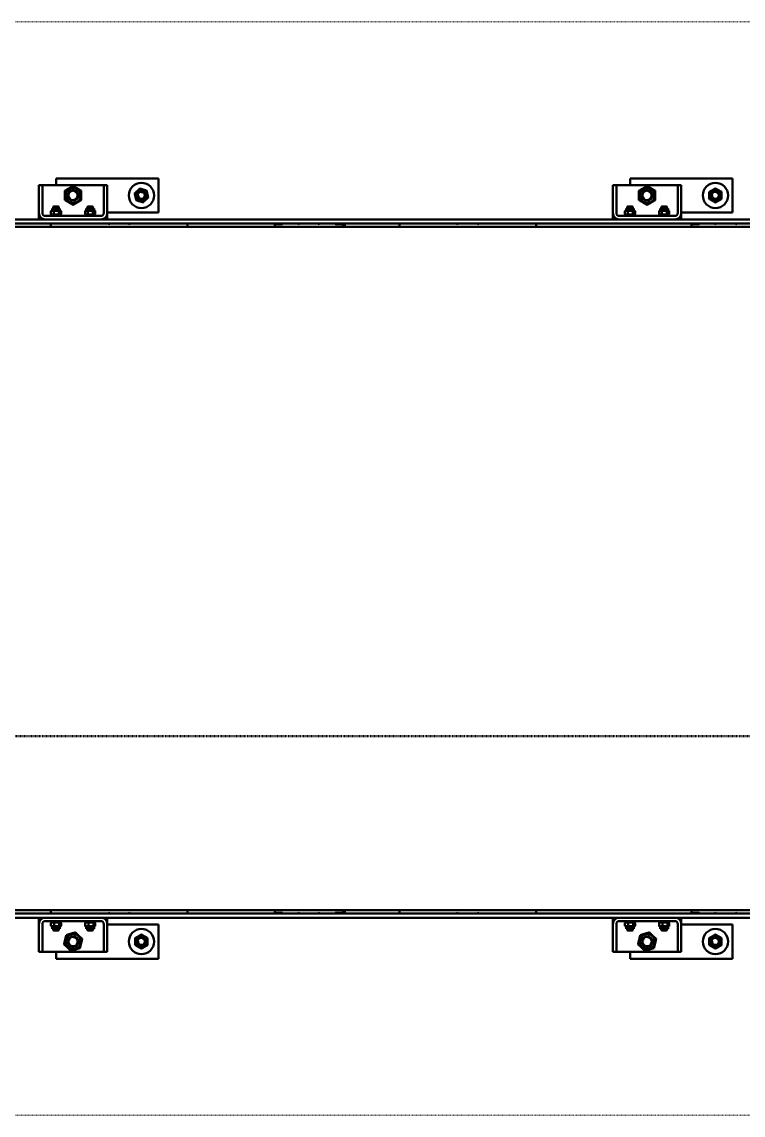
# Model space of a CAD drawing. Header units: centimetres. Extents: x -678439 to 55805, y -426864 to 17948.
# Drawn here: x 46750.2 to 46855.7, y 16632.1 to 16792.1 of the extents above; entities that cross this region are included whole.
import ezdxf

# ---------------------------------------------------------------- set-up
doc = ezdxf.new("R2010")
doc.units = ezdxf.units.CM
doc.header["$LTSCALE"] = 0.01
doc.header["$MEASUREMENT"] = 0
doc.linetypes.add('AM_ISO09W050', pattern=[22.5, 12, -1.5, 3, -1.5, 3, -1.5])
doc.linetypes.add('IKEA Long Dashed', pattern=[2.5, 2, -0.5])
doc.layers.get('0').update_dxf_attribs({"lineweight": 0})
doc.layers.add('SSN_PBC-AM_0', color=5, linetype='Continuous', lineweight=50)
doc.layers.add('SSN_PBC-AM_11', color=9, linetype='AM_ISO09W050', lineweight=18)

# ---------------------------------------------------------------- blocks, each defined once
blk = doc.blocks.new('PBC_3190_20-017-10022_D')
at = {"layer": 'SSN_PBC-AM_0'}
for p, q in [((290, 538.5), (290, 561)), ((295, 561), (290, 561)), ((295, 561), (295, 538.5)), ((295, 561), (385, 561)), ((315, 561), (315, 571)), ((315, 571), (465, 571)), ((390, 561), (385, 561)), ((385, 538.5), (385, 561)), ((390, 561), (390, 538.5)), ((465, 571), (465, 521)), ((1130, 538.5), (1130, 561)), ((1135, 561), (1130, 561)), ((1135, 561), (1135, 538.5)), ((1135, 561), (1225, 561)), ((1155, 561), (1155, 571)), ((1155, 571), (1305, 571)), ((1230, 561), (1225, 561)), ((1225, 538.5), (1225, 561)), ((1230, 561), (1230, 538.5)), ((1305, 571), (1305, 521)), ((290, 538.5), (290, 520.3)), ((295, 538.5), (295, 520.3)), ((311.8, 530), (311, 529.2)), ((319, 529.2), (311, 529.2)), ((311, 527.1), (311, 529.2)), ((311.7, 530), (311.7, 527.1)), ((311.8, 530), (318.2, 530)), ((318.2, 530), (319, 529.2)), ((318.3, 527.1), (318.3, 530)), ((319, 527.1), (319, 529.2)), ((361.8, 530), (361, 529.2)), ((369, 529.2), (361, 529.2)), ((361, 527.1), (361, 529.2)), ((361.7, 530), (361.7, 527.1)), ((361.8, 530), (368.2, 530)), ((368.2, 530), (369, 529.2)), ((368.3, 527.1), (368.3, 530)), ((369, 527.1), (369, 529.2)), ((385, 538.5), (385, 520.3)), ((390, 520.3), (390, 538.5)), ((1130, 538.5), (1130, 520.3)), ((1135, 538.5), (1135, 520.3)), ((1151.8, 530), (1151, 529.2)), ((1159, 529.2), (1151, 529.2)), ((1151, 527.1), (1151, 529.2)), ((1151.7, 530), (1151.7, 527.1)), ((1151.8, 530), (1158.2, 530)), ((1158.2, 530), (1159, 529.2)), ((1158.3, 527.1), (1158.3, 530)), ((1159, 527.1), (1159, 529.2)), ((1201.8, 530), (1201, 529.2)), ((1209, 529.2), (1201, 529.2)), ((1201, 527.1), (1201, 529.2)), ((1201.7, 530), (1201.7, 527.1)), ((1201.8, 530), (1208.2, 530)), ((1208.2, 530), (1209, 529.2)), ((1208.3, 527.1), (1208.3, 530)), ((1209, 527.1), (1209, 529.2)), ((1225, 538.5), (1225, 520.3)), ((1230, 520.3), (1230, 538.5)), ((290, 511), (290, 520.3)), ((380.7, 516), (299.3, 516)), ((323, 517.6), (307, 517.6)), ((307, 517.6), (307, 516)), ((307.5, 518.6), (307.5, 523.1)), ((309.2, 524), (307.7, 523.2)), ((309.2, 517.6), (307.7, 518.5)), ((309.2, 527.1), (320.8, 527.1)), ((309.2, 524), (309.2, 527.1)), ((309.2, 524), (320.8, 524)), ((311.6, 518.6), (311.6, 523.1)), ((319.1, 518.6), (319.1, 523.1)), ((320.8, 524), (320.8, 527.1)), ((320.8, 524), (322.3, 523.2)), ((320.8, 517.6), (322.3, 518.5)), ((322.5, 518.6), (322.5, 523.1)), ((323, 517.6), (323, 516)), ((373, 517.6), (357, 517.6)), ((357, 517.6), (357, 516)), ((357.5, 518.6), (357.5, 523.1)), ((359.2, 524), (357.7, 523.2)), ((359.2, 517.6), (357.7, 518.5)), ((359.2, 527.1), (370.8, 527.1)), ((359.2, 524), (359.2, 527.1)), ((359.2, 524), (370.8, 524)), ((361.6, 518.6), (361.6, 523.1)), ((369.1, 518.6), (369.1, 523.1)), ((370.8, 524), (370.8, 527.1)), ((370.8, 524), (372.3, 523.2)), ((370.8, 517.6), (372.3, 518.5)), ((372.5, 518.6), (372.5, 523.1)), ((373, 517.6), (373, 516)), ((465, 521), (390, 521)), ((390, 520.3), (390, 511)), ((1130, 511), (1130, 520.3)), ((1220.7, 516), (1139.3, 516)), ((1163, 517.6), (1147, 517.6)), ((1147, 517.6), (1147, 516)), ((1147.5, 518.6), (1147.5, 523.1)), ((1149.2, 524), (1147.7, 523.2)), ((1149.2, 517.6), (1147.7, 518.5)), ((1149.2, 527.1), (1160.8, 527.1)), ((1149.2, 524), (1149.2, 527.1)), ((1149.2, 524), (1160.8, 524)), ((1151.6, 518.6), (1151.6, 523.1)), ((1159.1, 518.6), (1159.1, 523.1)), ((1160.8, 524), (1160.8, 527.1)), ((1160.8, 524), (1162.3, 523.2)), ((1160.8, 517.6), (1162.3, 518.5)), ((1162.5, 518.6), (1162.5, 523.1)), ((1163, 517.6), (1163, 516)), ((1213, 517.6), (1197, 517.6)), ((1197, 517.6), (1197, 516)), ((1197.5, 518.6), (1197.5, 523.1)), ((1199.2, 524), (1197.7, 523.2)), ((1199.2, 517.6), (1197.7, 518.5)), ((1199.2, 527.1), (1210.8, 527.1)), ((1199.2, 524), (1199.2, 527.1)), ((1199.2, 524), (1210.8, 524)), ((1201.6, 518.6), (1201.6, 523.1)), ((1209.1, 518.6), (1209.1, 523.1)), ((1210.8, 524), (1210.8, 527.1)), ((1210.8, 524), (1212.3, 523.2)), ((1210.8, 517.6), (1212.3, 518.5)), ((1212.5, 518.6), (1212.5, 523.1)), ((1213, 517.6), (1213, 516)), ((1305, 521), (1230, 521)), ((1230, 520.3), (1230, 511)), ((38, 511), (1397, 511)), ((38, 505), (1397, 505)), ((3122, 500), (78, 500)), ((307.5, 500), (307.5, 505)), ((507.5, 505), (507.5, 500)), ((635, 504.5), (635, 505)), ((635, 504), (635, 504.5)), ((635, 504), (644.3, 504)), ((635, 500), (635, 504)), ((640, 504.5), (640, 505)), ((640, 504), (640, 504.5)), ((646, 504), (644.3, 504)), ((646.5, 505), (646.5, 504.5)), ((723.5, 504.5), (723.5, 505)), ((725.7, 504), (724, 504)), ((725.7, 504), (735, 504)), ((730, 505), (730, 504.5)), ((730, 504.5), (730, 504)), ((735, 505), (735, 504.5)), ((735, 504.5), (735, 504)), ((735, 504), (735, 500)), ((737.5, 505), (737.5, 500)), ((817.5, 500), (817.5, 505)), ((1017.5, 505), (1017.5, 500)), ((1245, 504.5), (1245, 505)), ((1245, 504), (1245, 504.5)), ((1245, 504), (1254.3, 504)), ((1245, 500), (1245, 504)), ((1250, 504.5), (1250, 505)), ((1250, 504), (1250, 504.5)), ((1256, 504), (1254.3, 504)), ((1256.5, 505), (1256.5, 504.5)), ((1397, -505), (38, -505)), ((38, -511), (1397, -511)), ((78, -500), (3122, -500)), ((290, -520.3), (290, -511)), ((307.5, -505), (307.5, -500)), ((390, -511), (390, -520.3)), ((507.5, -500), (507.5, -505)), ((635, -504), (635, -500)), ((635, -504.5), (635, -504)), ((644.3, -504), (635, -504)), ((635, -505), (635, -504.5)), ((640, -504.5), (640, -504)), ((640, -505), (640, -504.5)), ((644.3, -504), (646, -504)), ((646.5, -504.5), (646.5, -505)), ((723.5, -505), (723.5, -504.5)), ((724, -504), (725.7, -504)), ((735, -504), (725.7, -504)), ((730, -504), (730, -504.5)), ((730, -504.5), (730, -505)), ((735, -500), (735, -504)), ((735, -504), (735, -504.5)), ((735, -504.5), (735, -505)), ((737.5, -500), (737.5, -505)), ((817.5, -505), (817.5, -500)), ((1017.5, -500), (1017.5, -505)), ((1130, -520.3), (1130, -511)), ((1230, -511), (1230, -520.3)), ((1245, -504), (1245, -500)), ((1245, -504.5), (1245, -504)), ((1254.3, -504), (1245, -504)), ((1245, -505), (1245, -504.5)), ((1250, -504.5), (1250, -504)), ((1250, -505), (1250, -504.5)), ((1254.3, -504), (1256, -504)), ((1256.5, -504.5), (1256.5, -505)), ((290, -520.3), (290, -538.5)), ((295, -538.5), (295, -520.3)), ((299.3, -516), (380.7, -516)), ((307, -517.6), (307, -516)), ((307, -517.6), (323, -517.6)), ((307.6, -518.6), (307.6, -523.1)), ((309.2, -517.6), (308, -518.3)), ((309.2, -524), (308, -523.4)), ((320.8, -524), (309.2, -524)), ((309.2, -524), (309.2, -527.1)), ((320.8, -527.1), (309.2, -527.1)), ((311, -527.1), (311, -529.2)), ((311.7, -527.1), (311.7, -530)), ((312.3, -518.6), (312.3, -523.1)), ((318.3, -530), (318.3, -527.1)), ((319, -527.1), (319, -529.2)), ((319.7, -518.6), (319.7, -523.1)), ((320.8, -517.6), (322, -518.3)), ((320.8, -524), (322, -523.4)), ((320.8, -524), (320.8, -527.1)), ((322.4, -518.6), (322.4, -523.1)), ((323, -517.6), (323, -516)), ((357, -517.6), (357, -516)), ((357, -517.6), (373, -517.6)), ((357.6, -518.6), (357.6, -523.1)), ((359.2, -517.6), (358, -518.3)), ((359.2, -524), (358, -523.4)), ((370.8, -524), (359.2, -524)), ((359.2, -524), (359.2, -527.1)), ((370.8, -527.1), (359.2, -527.1)), ((361, -527.1), (361, -529.2)), ((361.7, -527.1), (361.7, -530)), ((362.3, -518.6), (362.3, -523.1)), ((368.3, -530), (368.3, -527.1)), ((369, -527.1), (369, -529.2)), ((369.7, -518.6), (369.7, -523.1)), ((370.8, -517.6), (372, -518.3)), ((370.8, -524), (372, -523.4)), ((370.8, -524), (370.8, -527.1)), ((372.4, -518.6), (372.4, -523.1)), ((373, -517.6), (373, -516)), ((385, -538.5), (385, -520.3)), ((390, -538.5), (390, -520.3)), ((390, -521), (465, -521)), ((465, -521), (465, -571)), ((1130, -520.3), (1130, -538.5)), ((1135, -538.5), (1135, -520.3)), ((1139.3, -516), (1220.7, -516)), ((1147, -517.6), (1147, -516)), ((1147, -517.6), (1163, -517.6)), ((1147.6, -518.6), (1147.6, -523.1)), ((1149.2, -517.6), (1148, -518.3)), ((1149.2, -524), (1148, -523.4)), ((1160.8, -524), (1149.2, -524)), ((1149.2, -524), (1149.2, -527.1)), ((1160.8, -527.1), (1149.2, -527.1)), ((1151, -527.1), (1151, -529.2)), ((1151.7, -527.1), (1151.7, -530)), ((1152.3, -518.6), (1152.3, -523.1)), ((1158.3, -530), (1158.3, -527.1)), ((1159, -527.1), (1159, -529.2)), ((1159.7, -518.6), (1159.7, -523.1)), ((1160.8, -517.6), (1162, -518.3)), ((1160.8, -524), (1162, -523.4)), ((1160.8, -524), (1160.8, -527.1)), ((1162.4, -518.6), (1162.4, -523.1)), ((1163, -517.6), (1163, -516)), ((1197, -517.6), (1197, -516)), ((1197, -517.6), (1213, -517.6)), ((1197.6, -518.6), (1197.6, -523.1)), ((1199.2, -517.6), (1198, -518.3)), ((1199.2, -524), (1198, -523.4)), ((1210.8, -524), (1199.2, -524)), ((1199.2, -524), (1199.2, -527.1)), ((1210.8, -527.1), (1199.2, -527.1)), ((1201, -527.1), (1201, -529.2)), ((1201.7, -527.1), (1201.7, -530)), ((1202.3, -518.6), (1202.3, -523.1)), ((1208.3, -530), (1208.3, -527.1)), ((1209, -527.1), (1209, -529.2)), ((1209.7, -518.6), (1209.7, -523.1)), ((1210.8, -517.6), (1212, -518.3)), ((1210.8, -524), (1212, -523.4)), ((1210.8, -524), (1210.8, -527.1)), ((1212.4, -518.6), (1212.4, -523.1)), ((1213, -517.6), (1213, -516)), ((1225, -538.5), (1225, -520.3)), ((1230, -538.5), (1230, -520.3)), ((1230, -521), (1305, -521)), ((1305, -521), (1305, -571)), ((290, -561), (290, -538.5)), ((295, -538.5), (295, -561)), ((311, -529.2), (319, -529.2)), ((311.8, -530), (311, -529.2)), ((318.2, -530), (311.8, -530)), ((318.2, -530), (319, -529.2)), ((361, -529.2), (369, -529.2)), ((361.8, -530), (361, -529.2)), ((368.2, -530), (361.8, -530)), ((368.2, -530), (369, -529.2)), ((385, -561), (385, -538.5)), ((390, -538.5), (390, -561)), ((1130, -561), (1130, -538.5)), ((1135, -538.5), (1135, -561)), ((1151, -529.2), (1159, -529.2)), ((1151.8, -530), (1151, -529.2)), ((1158.2, -530), (1151.8, -530)), ((1158.2, -530), (1159, -529.2)), ((1201, -529.2), (1209, -529.2)), ((1201.8, -530), (1201, -529.2)), ((1208.2, -530), (1201.8, -530)), ((1208.2, -530), (1209, -529.2)), ((1225, -561), (1225, -538.5)), ((1230, -538.5), (1230, -561)), ((290, -561), (295, -561)), ((385, -561), (295, -561)), ((315, -571), (315, -561)), ((465, -571), (315, -571)), ((385, -561), (390, -561)), ((1130, -561), (1135, -561)), ((1225, -561), (1135, -561)), ((1155, -571), (1155, -561)), ((1305, -571), (1155, -571)), ((1225, -561), (1230, -561))]:
    blk.add_line(p, q, dxfattribs=at)
for centre, radius in [((440, 546), 18.5), ((1280, 546), 18.5), ((340, 546), 11.2), ((340, 546), 8), ((340, 546), 8), ((340, 546), 7), ((440, 546), 8.3), ((440, 546), 6), ((440, 546), 6), ((440, 546), 5.5), ((1180, 546), 11.2), ((1180, 546), 8), ((1180, 546), 8), ((1180, 546), 7), ((1280, 546), 8.3), ((1280, 546), 6), ((1280, 546), 6), ((1280, 546), 5.5), ((440, -546), 18.5), ((1280, -546), 18.5), ((340, -546), 11.2), ((340, -546), 8), ((340, -546), 8), ((340, -546), 7), ((440, -546), 8.3), ((440, -546), 6), ((440, -546), 6), ((440, -546), 5.5), ((1180, -546), 11.2), ((1180, -546), 8), ((1180, -546), 8), ((1180, -546), 7), ((1280, -546), 8.3), ((1280, -546), 6), ((1280, -546), 6), ((1280, -546), 5.5)]:
    blk.add_circle(centre, radius, dxfattribs=at)
for centre, radius, start, end in [((340, 546), 6.79, 170, 80), ((440, 546), 4.95, 183.2001, 93.2001), ((1180, 546), 6.79, 170, 80), ((1280, 546), 4.95, 170, 80), ((299.3, 520.3), 9.3, 180, 270), ((299.3, 520.3), 4.3, 180, 270), ((380.7, 520.3), 9.3, 270, 0), ((380.7, 520.3), 4.3, 270, 0), ((1139.3, 520.3), 9.3, 180, 270), ((1139.3, 520.3), 4.3, 180, 270), ((1220.7, 520.3), 9.3, 270, 0), ((1220.7, 520.3), 4.3, 270, 0), ((392.5, 505), 1, 180, 0), ((422.5, 505), 1, 180, 0), ((646, 504.5), 0.5, 270, 0), ((670, 505), 1, 180, 0), ((700, 505), 1, 180, 0), ((724, 504.5), 0.5, 180, 270), ((902.5, 505), 1, 180, 0), ((932.5, 505), 1, 180, 0), ((1256, 504.5), 0.5, 270, 0), ((1280, 505), 1, 180, 0), ((1310, 505), 1, 180, 0), ((299.3, -520.3), 9.3, 90, 180), ((380.7, -520.3), 9.3, 0, 90), ((392.5, -505), 1, 0, 180), ((422.5, -505), 1, 0, 180), ((646, -504.5), 0.5, 0, 90), ((670, -505), 1, 0, 180), ((700, -505), 1, 0, 180), ((724, -504.5), 0.5, 90, 180), ((902.5, -505), 1, 0, 180), ((932.5, -505), 1, 0, 180), ((1139.3, -520.3), 9.3, 90, 180), ((1220.7, -520.3), 9.3, 0, 90), ((1256, -504.5), 0.5, 0, 90), ((1280, -505), 1, 0, 180), ((1310, -505), 1, 0, 180), ((299.3, -520.3), 4.3, 90, 180), ((380.7, -520.3), 4.3, 0, 90), ((1139.3, -520.3), 4.3, 90, 180), ((1220.7, -520.3), 4.3, 0, 90), ((340, -546), 6.79, 170, 80), ((440, -546), 4.95, 170, 80), ((1180, -546), 6.79, 170, 80), ((1280, -546), 4.95, 170, 80)]:
    blk.add_arc(centre, radius, start, end, dxfattribs=at)
for points, weights in [([(328, 552.9), (334, 556.4), (340, 559.9)], [1, 1.15470053838, 1]), ([(328, 539.1), (328, 546), (328, 552.9)], [1, 1.15470053838, 1]), ([(340, 559.9), (346, 556.4), (352, 552.9)], [1, 1.15470053838, 1]), ([(352, 552.9), (352, 546), (352, 539.1)], [1, 1.15470053838, 1]), ([(430.1, 549), (433.8, 552.6), (437.6, 556.1)], [1, 1.15470053838, 1]), ([(432.4, 538.9), (431.2, 543.9), (430.1, 549)], [1, 1.15470053838, 1]), ([(437.6, 556.1), (442.6, 554.6), (447.6, 553.1)], [1, 1.15470053838, 1]), ([(447.6, 553.1), (448.8, 548.1), (449.9, 543)], [1, 1.15470053838, 1]), ([(1168, 552.9), (1174, 556.4), (1180, 559.9)], [1, 1.15470053838, 1]), ([(1168, 539.1), (1168, 546), (1168, 552.9)], [1, 1.15470053838, 1]), ([(1180, 559.9), (1186, 556.4), (1192, 552.9)], [1, 1.15470053838, 1]), ([(1192, 552.9), (1192, 546), (1192, 539.1)], [1, 1.15470053838, 1]), ([(1271, 551.2), (1275.5, 553.8), (1280, 556.4)], [1, 1.15470053838, 1]), ([(1271, 540.8), (1271, 546), (1271, 551.2)], [1, 1.15470053838, 1]), ([(1280, 556.4), (1284.5, 553.8), (1289, 551.2)], [1, 1.15470053838, 1]), ([(1289, 551.2), (1289, 546), (1289, 540.8)], [1, 1.15470053838, 1]), ([(340, 532.1), (334, 535.6), (328, 539.1)], [1, 1.15470053838, 1]), ([(352, 539.1), (346, 535.6), (340, 532.1)], [1, 1.15470053838, 1]), ([(442.4, 535.9), (437.4, 537.4), (432.4, 538.9)], [1, 1.15470053838, 1]), ([(449.9, 543), (446.2, 539.4), (442.4, 535.9)], [1, 1.15470053838, 1]), ([(1180, 532.1), (1174, 535.6), (1168, 539.1)], [1, 1.15470053838, 1]), ([(1192, 539.1), (1186, 535.6), (1180, 532.1)], [1, 1.15470053838, 1]), ([(1280, 535.6), (1275.5, 538.2), (1271, 540.8)], [1, 1.15470053838, 1]), ([(1289, 540.8), (1284.5, 538.2), (1280, 535.6)], [1, 1.15470053838, 1]), ([(311.6, 523.1), (309.5, 524.1), (307.5, 523.1)], [1, 1.15470053838, 1]), ([(307.5, 523.1), (307.6, 523.1), (307.7, 523.2)], [1, 1.0078403239, 1.01488594238]), ([(307.5, 518.6), (309.5, 517.5), (311.6, 518.6)], [1, 1.15470053838, 1]), ([(307.7, 518.5), (307.6, 518.5), (307.5, 518.6)], [1.01488594238, 1.0078403239, 1]), ([(319.1, 523.1), (315.3, 524.1), (311.6, 523.1)], [1, 1.15470053838, 1]), ([(311.6, 518.6), (315.3, 517.5), (319.1, 518.6)], [1, 1.15470053838, 1]), ([(322.5, 523.1), (320.8, 524.1), (319.1, 523.1)], [1, 1.15470053838, 1]), ([(319.1, 518.6), (320.8, 517.5), (322.5, 518.6)], [1, 1.15470053838, 1]), ([(361.6, 523.1), (359.5, 524.1), (357.5, 523.1)], [1, 1.15470053838, 1]), ([(357.5, 523.1), (357.6, 523.1), (357.7, 523.2)], [1, 1.0078403239, 1.01488594238]), ([(357.5, 518.6), (359.5, 517.5), (361.6, 518.6)], [1, 1.15470053838, 1]), ([(357.7, 518.5), (357.6, 518.5), (357.5, 518.6)], [1.01488594238, 1.0078403239, 1]), ([(369.1, 523.1), (365.3, 524.1), (361.6, 523.1)], [1, 1.15470053838, 1]), ([(361.6, 518.6), (365.3, 517.5), (369.1, 518.6)], [1, 1.15470053838, 1]), ([(372.5, 523.1), (370.8, 524.1), (369.1, 523.1)], [1, 1.15470053838, 1]), ([(369.1, 518.6), (370.8, 517.5), (372.5, 518.6)], [1, 1.15470053838, 1]), ([(1151.6, 523.1), (1149.5, 524.1), (1147.5, 523.1)], [1, 1.15470053838, 1]), ([(1147.5, 523.1), (1147.6, 523.1), (1147.7, 523.2)], [1, 1.0078403239, 1.01488594238]), ([(1147.5, 518.6), (1149.5, 517.5), (1151.6, 518.6)], [1, 1.15470053838, 1]), ([(1147.7, 518.5), (1147.6, 518.5), (1147.5, 518.6)], [1.01488594238, 1.0078403239, 1]), ([(1159.1, 523.1), (1155.3, 524.1), (1151.6, 523.1)], [1, 1.15470053838, 1]), ([(1151.6, 518.6), (1155.3, 517.5), (1159.1, 518.6)], [1, 1.15470053838, 1]), ([(1162.5, 523.1), (1160.8, 524.1), (1159.1, 523.1)], [1, 1.15470053838, 1]), ([(1159.1, 518.6), (1160.8, 517.5), (1162.5, 518.6)], [1, 1.15470053838, 1]), ([(1201.6, 523.1), (1199.5, 524.1), (1197.5, 523.1)], [1, 1.15470053838, 1]), ([(1197.5, 523.1), (1197.6, 523.1), (1197.7, 523.2)], [1, 1.0078403239, 1.01488594238]), ([(1197.5, 518.6), (1199.5, 517.5), (1201.6, 518.6)], [1, 1.15470053838, 1]), ([(1197.7, 518.5), (1197.6, 518.5), (1197.5, 518.6)], [1.01488594238, 1.0078403239, 1]), ([(1209.1, 523.1), (1205.3, 524.1), (1201.6, 523.1)], [1, 1.15470053838, 1]), ([(1201.6, 518.6), (1205.3, 517.5), (1209.1, 518.6)], [1, 1.15470053838, 1]), ([(1212.5, 523.1), (1210.8, 524.1), (1209.1, 523.1)], [1, 1.15470053838, 1]), ([(1209.1, 518.6), (1210.8, 517.5), (1212.5, 518.6)], [1, 1.15470053838, 1]), ([(312.3, -518.6), (309.9, -517.5), (307.6, -518.6)], [1, 1.15470053838, 1]), ([(307.6, -518.6), (307.8, -518.4), (308, -518.3)], [1, 1.02264619613, 1.03866216066]), ([(307.6, -523.1), (309.9, -524.1), (312.3, -523.1)], [1, 1.15470053838, 1]), ([(308, -523.4), (307.8, -523.2), (307.6, -523.1)], [1.03866216066, 1.02264619613, 1]), ([(319.7, -518.6), (316, -517.5), (312.3, -518.6)], [1, 1.15470053838, 1]), ([(312.3, -523.1), (316, -524.1), (319.7, -523.1)], [1, 1.15470053838, 1]), ([(322.4, -518.6), (321, -517.5), (319.7, -518.6)], [1, 1.15470053838, 1]), ([(319.7, -523.1), (321, -524.1), (322.4, -523.1)], [1, 1.15470053838, 1]), ([(362.3, -518.6), (359.9, -517.5), (357.6, -518.6)], [1, 1.15470053838, 1]), ([(357.6, -518.6), (357.8, -518.4), (358, -518.3)], [1, 1.02264619613, 1.03866216066]), ([(357.6, -523.1), (359.9, -524.1), (362.3, -523.1)], [1, 1.15470053838, 1]), ([(358, -523.4), (357.8, -523.2), (357.6, -523.1)], [1.03866216066, 1.02264619613, 1]), ([(369.7, -518.6), (366, -517.5), (362.3, -518.6)], [1, 1.15470053838, 1]), ([(362.3, -523.1), (366, -524.1), (369.7, -523.1)], [1, 1.15470053838, 1]), ([(372.4, -518.6), (371, -517.5), (369.7, -518.6)], [1, 1.15470053838, 1]), ([(369.7, -523.1), (371, -524.1), (372.4, -523.1)], [1, 1.15470053838, 1]), ([(1152.3, -518.6), (1149.9, -517.5), (1147.6, -518.6)], [1, 1.15470053838, 1]), ([(1147.6, -518.6), (1147.8, -518.4), (1148, -518.3)], [1, 1.02264619613, 1.03866216066]), ([(1147.6, -523.1), (1149.9, -524.1), (1152.3, -523.1)], [1, 1.15470053838, 1]), ([(1148, -523.4), (1147.8, -523.2), (1147.6, -523.1)], [1.03866216066, 1.02264619613, 1]), ([(1159.7, -518.6), (1156, -517.5), (1152.3, -518.6)], [1, 1.15470053838, 1]), ([(1152.3, -523.1), (1156, -524.1), (1159.7, -523.1)], [1, 1.15470053838, 1]), ([(1162.4, -518.6), (1161, -517.5), (1159.7, -518.6)], [1, 1.15470053838, 1]), ([(1159.7, -523.1), (1161, -524.1), (1162.4, -523.1)], [1, 1.15470053838, 1]), ([(1202.3, -518.6), (1199.9, -517.5), (1197.6, -518.6)], [1, 1.15470053838, 1]), ([(1197.6, -518.6), (1197.8, -518.4), (1198, -518.3)], [1, 1.02264619613, 1.03866216066]), ([(1197.6, -523.1), (1199.9, -524.1), (1202.3, -523.1)], [1, 1.15470053838, 1]), ([(1198, -523.4), (1197.8, -523.2), (1197.6, -523.1)], [1.03866216066, 1.02264619613, 1]), ([(1209.7, -518.6), (1206, -517.5), (1202.3, -518.6)], [1, 1.15470053838, 1]), ([(1202.3, -523.1), (1206, -524.1), (1209.7, -523.1)], [1, 1.15470053838, 1]), ([(1212.4, -518.6), (1211, -517.5), (1209.7, -518.6)], [1, 1.15470053838, 1]), ([(1209.7, -523.1), (1211, -524.1), (1212.4, -523.1)], [1, 1.15470053838, 1]), ([(326.7, -549.9), (328.3, -543.2), (329.9, -536.5)], [1, 1.15470053838, 1]), ([(329.9, -536.5), (336.6, -534.5), (343.2, -532.5)], [1, 1.15470053838, 1]), ([(343.2, -532.5), (348.3, -537.3), (353.3, -542.1)], [1, 1.15470053838, 1]), ([(353.3, -542.1), (351.7, -548.8), (350.1, -555.5)], [1, 1.15470053838, 1]), ([(431, -540.8), (435.5, -538.2), (440, -535.6)], [1, 1.15470053838, 1]), ([(431, -551.2), (431, -546), (431, -540.8)], [1, 1.15470053838, 1]), ([(440, -535.6), (444.5, -538.2), (449, -540.8)], [1, 1.15470053838, 1]), ([(449, -540.8), (449, -546), (449, -551.2)], [1, 1.15470053838, 1]), ([(1166.7, -549.9), (1168.3, -543.2), (1169.9, -536.5)], [1, 1.15470053838, 1]), ([(1169.9, -536.5), (1176.6, -534.5), (1183.2, -532.5)], [1, 1.15470053838, 1]), ([(1183.2, -532.5), (1188.3, -537.3), (1193.3, -542.1)], [1, 1.15470053838, 1]), ([(1193.3, -542.1), (1191.7, -548.8), (1190.1, -555.5)], [1, 1.15470053838, 1]), ([(1271, -540.8), (1275.5, -538.2), (1280, -535.6)], [1, 1.15470053838, 1]), ([(1271, -551.2), (1271, -546), (1271, -540.8)], [1, 1.15470053838, 1]), ([(1280, -535.6), (1284.5, -538.2), (1289, -540.8)], [1, 1.15470053838, 1]), ([(1289, -540.8), (1289, -546), (1289, -551.2)], [1, 1.15470053838, 1]), ([(336.8, -559.5), (331.7, -554.7), (326.7, -549.9)], [1, 1.15470053838, 1]), ([(350.1, -555.5), (343.4, -557.5), (336.8, -559.5)], [1, 1.15470053838, 1]), ([(440, -556.4), (435.5, -553.8), (431, -551.2)], [1, 1.15470053838, 1]), ([(449, -551.2), (444.5, -553.8), (440, -556.4)], [1, 1.15470053838, 1]), ([(1176.8, -559.5), (1171.7, -554.7), (1166.7, -549.9)], [1, 1.15470053838, 1]), ([(1190.1, -555.5), (1183.4, -557.5), (1176.8, -559.5)], [1, 1.15470053838, 1]), ([(1280, -556.4), (1275.5, -553.8), (1271, -551.2)], [1, 1.15470053838, 1]), ([(1289, -551.2), (1284.5, -553.8), (1280, -556.4)], [1, 1.15470053838, 1])]:
    blk.add_rational_spline(points, weights, degree=2, dxfattribs=at)
at = {"layer": 'SSN_PBC-AM_11'}
for p, q in [((0, 800), (3200, 800)), ((0, -800), (3200, -800))]:
    blk.add_line(p, q, dxfattribs=at)
blk = doc.blocks.new('A$C4BDE36F2')
at = {"layer": 'SSN_PBC-AM_0', "xscale": 0.001, "yscale": 0.001, "zscale": 0.001}
blk.add_blockref('PBC_3190_20-017-10022_D', (-1.86, -5.2682), dxfattribs=at)

msp = doc.modelspace()

# ---------------------------------------------------------------- linework, layer by layer
at = {"color": 160, "linetype": 'IKEA Long Dashed', "lineweight": 50}
msp.add_line((47047.23, 16687.52), (45923.61, 16687.52), dxfattribs=at)

# ---------------------------------------------------------------- block references
at = {"ltscale": 2000, "xscale": 100, "yscale": 100, "zscale": 100}
msp.add_blockref('A$C4BDE36F2', (46909.68, 17238.87), dxfattribs=at)

doc.saveas('drawing.dxf')
